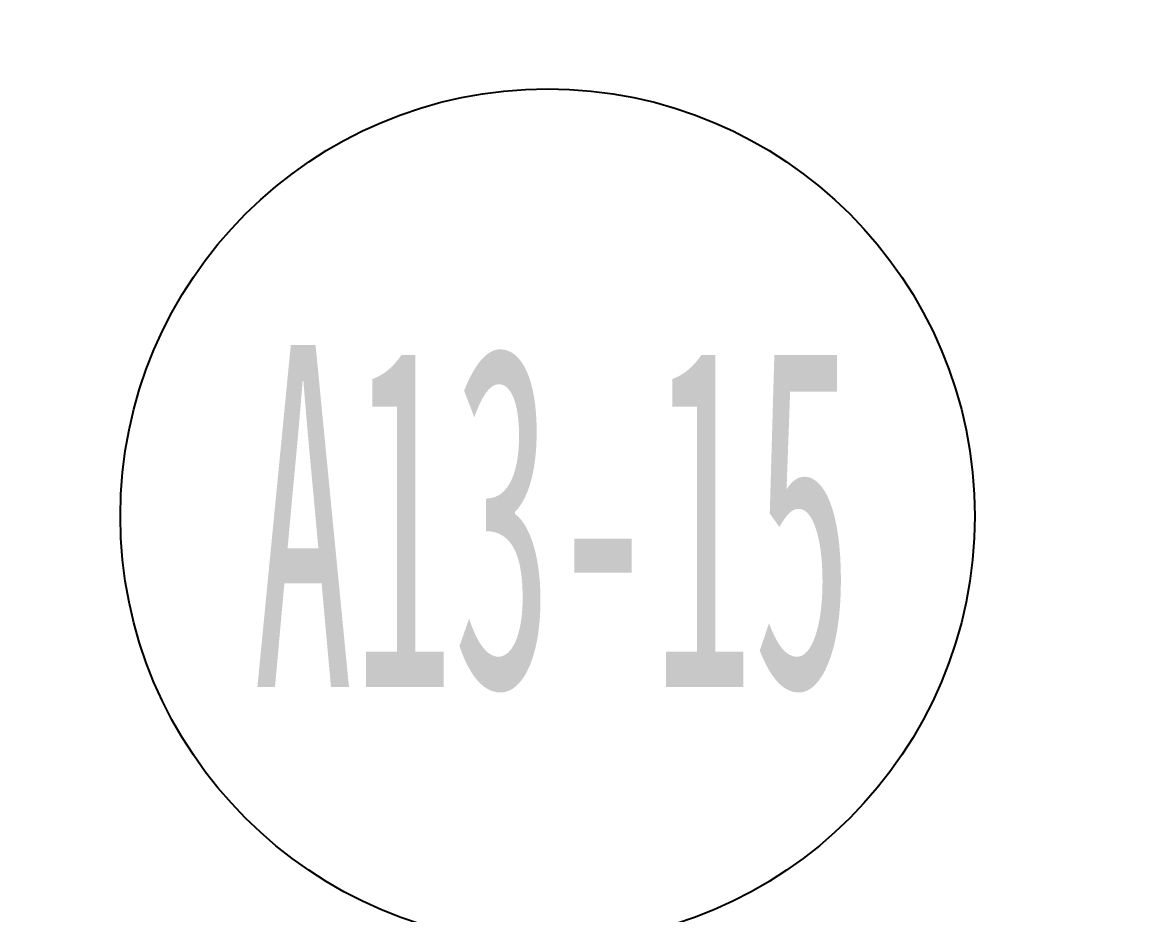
# Model space of a CAD drawing. Header units: millimetres. Extents: x -102565 to 103504, y -132507 to -120.
# Drawn here: x 7218.4 to 7704.1, y -20200.6 to -19808.8 of the extents above; entities that cross this region are included whole.
import ezdxf
from ezdxf.enums import TextEntityAlignment as Align

# ---------------------------------------------------------------- set-up
doc = ezdxf.new("R2010")
doc.units = ezdxf.units.MM
doc.header["$LTSCALE"] = 10
doc.layers.get('Defpoints').update_dxf_attribs({"color": 9})
doc.layers.add('-B34  天花点位注释  LESS', color=1, linetype='Continuous')
doc.styles.add('LESS标准文字', font='simhei.ttf', dxfattribs={"height": 2})
doc.dimstyles.new('标准注释（LESS）', dxfattribs={"dimtxt": 2, "dimasz": 1, "dimexe": 1, "dimexo": 0, "dimgap": 0.6, "dimtad": 1, "dimdec": 0, "dimrnd": 5, "dimzin": 12, "dimtxsty": 'LESS标准文字', "dimblk": 'ARCHTICK', "dimcen": 0, "dimclrd": 1, "dimclre": 1, "dimclrt": 3, "dimadec": 0, "dimazin": 0, "dimtfac": 1, "dimtdec": 0, "dimtix": 1, "dimtofl": 0, "dimtmove": 2, "dimatfit": 3, "dimldrblk": 'DOT', "dimfxl": 4, "dimfxlon": 1, "dimtfill": 1, "dimtolj": 1, "dimarcsym": 0})

# ---------------------------------------------------------------- blocks, each defined once
blk = doc.blocks.new('_ArchTick')
at = {"color": 0, "linetype": 'ByBlock', "const_width": 0.4}
blk.add_lwpolyline([(-0.5, -0.5), (0.5, 0.5)], dxfattribs=at)
blk = doc.blocks.new('*D1174')
at = {"layer": '-B34  天花点位注释  LESS', "color": 1, "lineweight": -2, "transparency": 16777216}
for p, q in [((27025.33, -24516.28), (27364.37, -24516.28)), ((27314.37, -24516.28), (27314.37, -25116.69)), ((27025.33, -25116.69), (27364.37, -25116.69))]:
    blk.add_line(p, q, dxfattribs=at)
at = {"layer": 'Defpoints', "color": 0, "transparency": 16777216}
for p in [(-850, -120), (-50, -120), (-50, -142.06), (27025.33, -24516.28), (27025.33, -25116.69), (27314.37, -25116.69)]:
    blk.add_point(p, dxfattribs=at)
at = {"layer": '-B34  天花点位注释  LESS', "color": 1, "lineweight": -2, "transparency": 16777216, "xscale": 50, "yscale": 50, "zscale": 50}
for p, rotation in [((27314.37, -24516.28), 90), ((27314.37, -25116.69), 270)]:
    blk.add_blockref('_ArchTick', p, dxfattribs=dict(at, rotation=rotation))
at = {"layer": '-B34  天花点位注释  LESS', "color": 3, "transparency": 16777216, "insert": (27233.81, -24816.49), "char_height": 100, "attachment_point": 5, "rotation": 90, "style": 'LESS标准文字', "bg_fill": 3, "box_fill_scale": 1.1, "bg_fill_color": 256, "bg_fill_true_color": 13158600, "bg_fill_transparency": 0}
blk.add_mtext('\\A1;600', dxfattribs=at)
at = {"layer": 'Defpoints', "color": 8, "transparency": 16777216, "insert": (-450, -142.06), "char_height": 30, "attachment_point": 5, "style": 'LESS标准文字'}
blk.add_mtext('\\A1;800', dxfattribs=at)
blk = doc.blocks.new('_Dot')
at = {"color": 0, "linetype": 'ByBlock', "lineweight": -2}
blk.add_line((-0.5, 0), (-1, 0), dxfattribs=at)
at = {"color": 0, "linetype": 'ByBlock', "const_width": 0.5}
blk.add_lwpolyline([(-0.25, 0, 1), (0.25, 0, 1)], format="xyb", close=True, dxfattribs=at)
blk = doc.blocks.new('*U38')
at = {"color": 1}
blk.add_circle((0, 18.75), 3.75, dxfattribs=at)
at = {"color": 3, "style": 'LESS标准文字', "width": 2.440007, "flags": 8}
blk.add_attdef('轴号', text='', height=3, dxfattribs=at).set_placement((-2.5843, 17.25), (2.6795, 17.25), align=Align.FIT)

msp = doc.modelspace()

# ---------------------------------------------------------------- dimensions: what is measured, and where the dimension line sits
at = {"layer": '-B34  天花点位注释  LESS', "color": 1}
dim = msp.add_linear_dim(base=(27314.37, -25116.69), p1=(27025.33, -24516.28), p2=(27025.33, -25116.69), angle=90, dimstyle='标准注释（LESS）', override={"dimscale": 0, "dimtix": 1, "dimtofl": 0, "dimtmove": 2, "dimatfit": 3, "dimfxl": 8, "dimarcsym": 1}, dxfattribs=at)
dim.commit()
dim.dimension.update_dxf_attribs({"geometry": '*D1174', "text_midpoint": (27233.81, -24816.49)})

# ---------------------------------------------------------------- next in the draw order: block references
ref = msp.add_blockref('*U38', (7449.05, -20963.04), dxfattribs=dict(xscale=50, yscale=50, zscale=50))
ref.add_attrib('轴号', 'A13-15', dxfattribs={"color": 3, "height": 150, "style": 'LESS标准文字', "width": 0.406668, "flags": 8}).set_placement((7319.83, -20100.54), (7583.03, -20100.54), align=Align.FIT)

doc.saveas('drawing.dxf')
